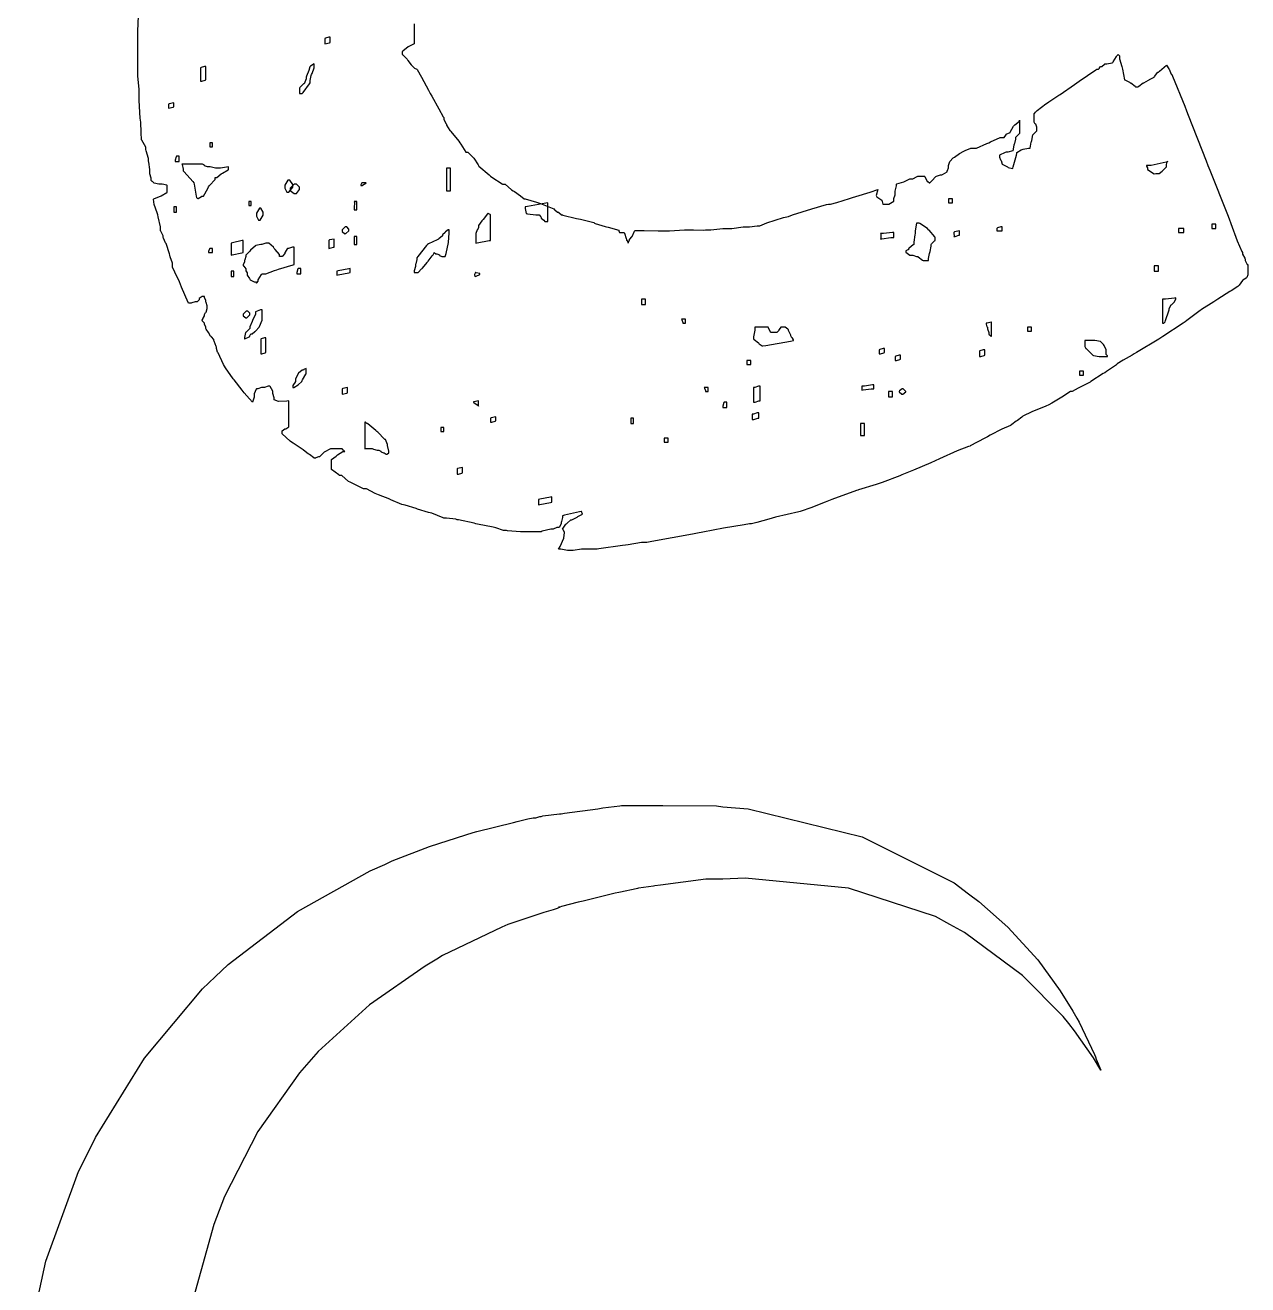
# Model space of a CAD drawing. Extents: x 58 to 299, y 50 to 312.
# Drawn here: x 106.67 to 138.96, y 140.92 to 174.17 of the extents above; entities that cross this region are included whole.
import ezdxf

# ---------------------------------------------------------------- set-up
doc = ezdxf.new("R2010")
doc.units = 0
doc.header["$MEASUREMENT"] = 0

msp = doc.modelspace()

# ---------------------------------------------------------------- linework, layer by layer
at = {"color": 40}
for points in [[(116.946, 174.202), (116.946, 173.805), (116.946, 173.673), (116.946, 173.673), (116.822, 173.612), (116.805, 173.603), (116.787, 173.594), (116.645, 173.478), (116.629, 173.46), (116.629, 173.46), (116.629, 173.426), (116.629, 173.426), (116.629, 173.426), (116.629, 173.39), (116.629, 173.39), (116.645, 173.382), (116.76, 173.268), (116.769, 173.25), (116.778, 173.232), (116.866, 173.118), (116.876, 173.108), (116.884, 173.1), (116.936, 173.047), (116.946, 173.038), (116.954, 173.029), (117.016, 173.002), (117.016, 173.002), (117.025, 172.993), (117.139, 172.791), (117.325, 172.448), (117.369, 172.368), (117.413, 172.289), (117.598, 171.957), (117.712, 171.751), (117.722, 171.733), (117.722, 171.688), (117.782, 171.574), (117.792, 171.556), (117.8, 171.53), (117.888, 171.389), (117.898, 171.38), (117.915, 171.363), (118.118, 171.105), (118.145, 171.061), (118.171, 171.027), (118.31, 170.815), (118.357, 170.815), (118.365, 170.807), (118.48, 170.692), (118.497, 170.674), (118.515, 170.658), (118.63, 170.48), (118.64, 170.462), (118.648, 170.445), (118.921, 170.215), (118.956, 170.179), (118.991, 170.153), (119.265, 169.978), (119.275, 169.969), (119.345, 169.969), (119.512, 169.82), (119.556, 169.792), (119.59, 169.776), (119.754, 169.66), (119.844, 169.58), (119.874, 169.58), (119.874, 169.58), (120.173, 169.492), (120.227, 169.474), (120.279, 169.458), (120.632, 169.315), (120.65, 169.297), (120.658, 169.289), (120.731, 169.227), (120.756, 169.227), (120.764, 169.219), (120.837, 169.157), (120.862, 169.157), (120.87, 169.149), (121.231, 169.061), (121.285, 169.051), (121.338, 169.043), (121.69, 168.954), (121.708, 168.945), (121.725, 168.936), (121.989, 168.85), (122.025, 168.84), (122.069, 168.832), (122.344, 168.759), (122.344, 168.734), (122.344, 168.734), (122.368, 168.698), (122.378, 168.698), (122.378, 168.698), (122.414, 168.698), (122.414, 168.698), (122.414, 168.698), (122.475, 168.69), (122.484, 168.698), (122.493, 168.681), (122.545, 168.54), (122.554, 168.522), (122.554, 168.495), (122.59, 168.436), (122.59, 168.415), (122.598, 168.425), (122.626, 168.498), (122.626, 168.522), (122.642, 168.522), (122.687, 168.584), (122.696, 168.592), (122.696, 168.592), (122.757, 168.726), (122.767, 168.734), (122.783, 168.743), (123.017, 168.748), (123.385, 168.734), (123.508, 168.734), (123.685, 168.734), (124.081, 168.768), (124.214, 168.768), (124.318, 168.768), (124.583, 168.76), (124.637, 168.768), (124.777, 168.768), (125.094, 168.804), (125.2, 168.804), (125.332, 168.804), (125.63, 168.84), (125.729, 168.84), (125.8, 168.84), (126.002, 168.866), (126.012, 168.874), (126.073, 168.874), (126.258, 168.946), (126.699, 169.087), (126.824, 169.121), (126.938, 169.157), (127.445, 169.321), (127.828, 169.431), (127.882, 169.44), (127.937, 169.44), (128.107, 169.489), (128.437, 169.59), (128.517, 169.616), (128.605, 169.643), (128.984, 169.762), (129.187, 169.827), (129.187, 169.827), (129.187, 169.827), (129.143, 169.668), (129.153, 169.65), (129.161, 169.634), (129.293, 169.546), (129.293, 169.546), (129.293, 169.546), (129.319, 169.44), (129.329, 169.44), (129.355, 169.44), (129.413, 169.44), (129.433, 169.44), (129.478, 169.44), (129.61, 169.519), (129.61, 169.546), (129.61, 169.59), (129.646, 169.689), (129.646, 169.722), (129.646, 169.784), (129.682, 169.923), (129.682, 169.969), (129.69, 169.978), (129.874, 170.031), (129.892, 170.039), (129.909, 170.048), (130.029, 170.109), (130.069, 170.109), (130.113, 170.109), (130.227, 170.171), (130.245, 170.179), (130.271, 170.179), (130.331, 170.179), (130.351, 170.179), (130.368, 170.179), (130.408, 170.179), (130.422, 170.179), (130.43, 170.171), (130.482, 170.057), (130.492, 170.039), (130.51, 170.039), (130.55, 170.003), (130.564, 170.003), (130.564, 170.003), (130.598, 170.039), (130.598, 170.039), (130.615, 170.057), (130.722, 170.171), (130.74, 170.179), (130.74, 170.179), (130.845, 170.215), (130.881, 170.215), (130.897, 170.225), (131.021, 170.298), (131.021, 170.321), (131.029, 170.331), (131.057, 170.404), (131.057, 170.428), (131.057, 170.463), (131.093, 170.568), (131.093, 170.568), (131.093, 170.568), (131.18, 170.666), (131.197, 170.674), (131.215, 170.684), (131.34, 170.78), (131.34, 170.78), (131.34, 170.78), (131.462, 170.842), (131.48, 170.851), (131.497, 170.86), (131.643, 170.921), (131.692, 170.921), (131.797, 170.921), (132.062, 171.045), (132.115, 171.061), (132.167, 171.089), (132.42, 171.203), (132.504, 171.203), (132.52, 171.203), (132.564, 171.265), (132.574, 171.274), (132.574, 171.292), (132.68, 171.331), (132.68, 171.344), (132.68, 171.344), (132.767, 171.504), (132.785, 171.52), (132.803, 171.538), (132.927, 171.632), (132.927, 171.662), (132.927, 171.618), (132.927, 171.519), (132.927, 171.486), (132.927, 171.442), (132.927, 171.342), (132.927, 171.31), (132.917, 171.301), (132.829, 171.213), (132.821, 171.203), (132.821, 171.159), (132.793, 171.045), (132.785, 171.027), (132.775, 171.001), (132.751, 170.851), (132.751, 170.851), (132.751, 170.851), (132.618, 170.815), (132.574, 170.815), (132.547, 170.807), (132.398, 170.734), (132.398, 170.708), (132.398, 170.682), (132.423, 170.614), (132.432, 170.604), (132.441, 170.596), (132.468, 170.498), (132.468, 170.498), (132.468, 170.498), (132.591, 170.437), (132.608, 170.428), (132.626, 170.41), (132.741, 170.384), (132.751, 170.392), (132.759, 170.428), (132.847, 170.736), (132.857, 170.78), (132.857, 170.807), (132.97, 170.877), (132.997, 170.885), (133.023, 170.895), (133.163, 170.921), (133.21, 170.921), (133.21, 170.921), (133.234, 171.081), (133.244, 171.097), (133.252, 171.125), (133.28, 171.274), (133.28, 171.274), (133.288, 171.283), (133.376, 171.371), (133.386, 171.38), (133.386, 171.38), (133.386, 171.414), (133.386, 171.414), (133.386, 171.414), (133.386, 171.45), (133.386, 171.45), (133.386, 171.478), (133.358, 171.556), (133.35, 171.556), (133.34, 171.556), (133.314, 171.61), (133.314, 171.626), (133.314, 171.654), (133.314, 171.713), (133.314, 171.733), (133.314, 171.76), (133.314, 171.819), (133.314, 171.839), (133.322, 171.839), (133.35, 171.873), (133.35, 171.873), (133.35, 171.873), (133.386, 171.909), (133.386, 171.909), (133.394, 171.918), (133.623, 172.093), (133.667, 172.12), (133.701, 172.147), (133.967, 172.324), (133.985, 172.332), (134.002, 172.341), (134.382, 172.605), (134.444, 172.649), (134.505, 172.693), (134.946, 172.985), (134.973, 173.002), (134.973, 173.002), (135.008, 173.002), (135.008, 173.002), (135.016, 173.002), (135.044, 173.029), (135.044, 173.038), (135.044, 173.038), (135.068, 173.073), (135.078, 173.073), (135.104, 173.073), (135.175, 173.135), (135.184, 173.144), (135.237, 173.144), (135.378, 173.17), (135.396, 173.178), (135.405, 173.196), (135.493, 173.338), (135.503, 173.354), (135.503, 173.354), (135.537, 173.39), (135.537, 173.39), (135.573, 173.354), (135.573, 173.276), (135.634, 173.073), (135.643, 173.038), (135.651, 173.003), (135.697, 172.721), (135.713, 172.721), (135.713, 172.721), (135.837, 172.667), (135.855, 172.649), (135.872, 172.641), (135.986, 172.554), (135.996, 172.544), (136.032, 172.544), (136.066, 172.544), (136.083, 172.554), (136.19, 172.641), (136.208, 172.649), (136.208, 172.649), (136.331, 172.712), (136.349, 172.721), (136.365, 172.73), (136.489, 172.791), (136.489, 172.791), (136.497, 172.809), (136.586, 172.923), (136.595, 172.931), (136.63, 172.949), (136.808, 173.108), (136.808, 173.108), (136.808, 173.108), (136.868, 173.011), (136.878, 173.002), (136.878, 173.002), (136.938, 172.871), (136.948, 172.861), (136.965, 172.817), (137.293, 172.025), (137.337, 171.909), (137.381, 171.795), (137.856, 170.586), (137.9, 170.462), (137.953, 170.339), (138.421, 169.166), (138.465, 169.051), (138.509, 168.936), (138.68, 168.477), (138.8, 168.196), (138.818, 168.169), (138.818, 168.125), (138.879, 168.02), (138.888, 167.992), (138.888, 167.958), (138.941, 167.852), (138.958, 167.852), (138.958, 167.817), (138.958, 167.738), (138.958, 167.71), (138.958, 167.684), (138.958, 167.626), (138.958, 167.605), (138.958, 167.579), (138.932, 167.509), (138.924, 167.499), (138.914, 167.491), (138.826, 167.439), (138.818, 167.429), (138.818, 167.429), (138.728, 167.305), (138.712, 167.287), (138.694, 167.27), (138.517, 167.156), (138.501, 167.146), (138.483, 167.138), (138.165, 166.936), (138.113, 166.9), (138.059, 166.865), (137.732, 166.661), (137.724, 166.652), (137.698, 166.635), (137.345, 166.371), (137.301, 166.335), (137.247, 166.3), (136.718, 165.947), (136.665, 165.912), (136.604, 165.877), (136.022, 165.524), (135.96, 165.489), (135.906, 165.454), (135.665, 165.32), (135.511, 165.224), (135.503, 165.206), (135.493, 165.198), (135.228, 165.021), (135.184, 164.994), (135.14, 164.968), (134.813, 164.757), (134.797, 164.747), (134.779, 164.739), (134.549, 164.616), (134.515, 164.607), (134.479, 164.589), (134.32, 164.501), (134.268, 164.501), (134.258, 164.492), (134.09, 164.378), (133.781, 164.192), (133.703, 164.148), (133.623, 164.113), (133.256, 163.963), (133.014, 163.847), (132.997, 163.829), (132.988, 163.821), (132.873, 163.734), (132.857, 163.725), (132.839, 163.716), (132.723, 163.628), (132.715, 163.619), (132.687, 163.602), (132.462, 163.5), (132.15, 163.344), (132.079, 163.3), (132.009, 163.266), (131.63, 163.063), (131.622, 163.054), (131.586, 163.045), (131.282, 162.927), (130.818, 162.72), (130.704, 162.667), (130.588, 162.614), (130.125, 162.42), (129.821, 162.296), (129.786, 162.278), (129.769, 162.27), (129.301, 162.093), (129.223, 162.065), (129.143, 162.039), (128.674, 161.899), (128.658, 161.889), (128.622, 161.881), (127.97, 161.644), (127.882, 161.608), (127.794, 161.574), (127.418, 161.428), (127.167, 161.335), (127.14, 161.326), (127.105, 161.317), (126.489, 161.177), (126.401, 161.149), (126.312, 161.123), (125.994, 161.039), (125.849, 161.007), (125.801, 161.007), (125.659, 160.981), (125.112, 160.885), (124.565, 160.788), (124.424, 160.76), (124.292, 160.734), (123.753, 160.638), (123.216, 160.541), (123.083, 160.514), (122.942, 160.514), (122.598, 160.453), (122.52, 160.444), (122.44, 160.435), (121.823, 160.347), (121.779, 160.338), (121.699, 160.338), (121.521, 160.338), (121.462, 160.338), (121.364, 160.338), (121.145, 160.302), (121.073, 160.302), (120.993, 160.302), (120.815, 160.338), (120.756, 160.338), (120.795, 160.406), (120.891, 160.624), (120.915, 160.774), (120.884, 160.839), (120.862, 160.86), (120.862, 160.867), (120.862, 160.867), (120.862, 160.867), (120.949, 160.991), (120.967, 161.007), (120.985, 161.025), (121.077, 161.113), (121.109, 161.113), (121.109, 161.113), (121.231, 161.175), (121.249, 161.183), (121.266, 161.193), (121.392, 161.255), (121.392, 161.255), (121.392, 161.255), (121.364, 161.326), (121.356, 161.326), (121.311, 161.317), (120.915, 161.229), (120.862, 161.219), (120.862, 161.175), (120.835, 161.061), (120.826, 161.043), (120.826, 161.008), (120.773, 160.903), (120.756, 160.903), (120.712, 160.903), (120.613, 160.867), (120.58, 160.867), (120.552, 160.859), (120.323, 160.806), (120.297, 160.796), (120.191, 160.796), (119.953, 160.796), (119.874, 160.796), (119.75, 160.796), (119.406, 160.823), (119.379, 160.831), (119.3, 160.831), (119.097, 160.894), (119.063, 160.903), (119.027, 160.912), (118.613, 160.991), (118.569, 161.007), (118.525, 161.017), (118.109, 161.105), (118.074, 161.113), (118.039, 161.123), (117.8, 161.149), (117.722, 161.149), (117.712, 161.159), (117.413, 161.282), (117.369, 161.29), (117.325, 161.3), (117.033, 161.388), (117.016, 161.396), (116.998, 161.405), (116.707, 161.494), (116.663, 161.502), (116.619, 161.512), (116.327, 161.634), (116.31, 161.642), (116.301, 161.652), (116.002, 161.767), (115.958, 161.785), (115.914, 161.802), (115.682, 161.925), (115.605, 161.925), (115.587, 161.935), (115.287, 162.085), (115.252, 162.101), (115.208, 162.119), (115.029, 162.278), (114.97, 162.278), (114.952, 162.296), (114.759, 162.442), (114.759, 162.49), (114.759, 162.516), (114.759, 162.576), (114.759, 162.595), (114.759, 162.622), (114.759, 162.682), (114.759, 162.701), (114.759, 162.701), (114.881, 162.79), (114.899, 162.807), (114.916, 162.825), (115.062, 162.913), (115.112, 162.913), (115.076, 162.947), (115.066, 162.947), (115.042, 162.983), (115.042, 162.983), (115.042, 162.983), (114.855, 162.983), (114.793, 162.983), (114.731, 162.983), (114.563, 162.895), (114.547, 162.877), (114.537, 162.869), (114.449, 162.781), (114.44, 162.771), (114.414, 162.771), (114.344, 162.746), (114.336, 162.737), (114.3, 162.737), (114.29, 162.746), (114.176, 162.834), (114.16, 162.843), (114.142, 162.852), (114.017, 162.947), (114.017, 162.947), (114.008, 162.957), (113.745, 163.134), (113.701, 163.16), (113.665, 163.187), (113.454, 163.379), (113.454, 163.442), (113.454, 163.46), (113.524, 163.513), (113.524, 163.513), (113.55, 163.513), (113.63, 163.566), (113.63, 163.583), (113.63, 163.663), (113.63, 163.842), (113.63, 163.901), (113.63, 163.989), (113.63, 164.188), (113.63, 164.254), (113.576, 164.246), (113.356, 164.232), (113.242, 164.275), (113.242, 164.288), (113.242, 164.332), (113.214, 164.448), (113.206, 164.465), (113.206, 164.509), (113.144, 164.633), (113.135, 164.641), (113.091, 164.641), (112.992, 164.607), (112.959, 164.607), (112.915, 164.607), (112.816, 164.571), (112.783, 164.571), (112.773, 164.563), (112.713, 164.437), (112.713, 164.394), (112.713, 164.35), (112.677, 164.218), (112.677, 164.218), (112.677, 164.218), (112.593, 164.306), (112.456, 164.466), (112.43, 164.501), (112.402, 164.536), (112.191, 164.801), (112.183, 164.817), (112.165, 164.835), (111.963, 165.126), (111.937, 165.17), (111.909, 165.214), (111.768, 165.515), (111.76, 165.523), (111.75, 165.533), (111.724, 165.632), (111.724, 165.665), (111.715, 165.683), (111.662, 165.824), (111.654, 165.842), (111.654, 165.868), (111.592, 165.938), (111.584, 165.946), (111.566, 165.956), (111.514, 166.052), (111.514, 166.052), (111.514, 166.052), (111.45, 166.142), (111.442, 166.158), (111.442, 166.194), (111.408, 166.273), (111.408, 166.299), (111.398, 166.309), (111.345, 166.362), (111.337, 166.371), (111.345, 166.38), (111.372, 166.426), (111.372, 166.441), (111.38, 166.45), (111.408, 166.496), (111.408, 166.511), (111.408, 166.529), (111.432, 166.581), (111.442, 166.581), (111.45, 166.591), (111.478, 166.69), (111.478, 166.723), (111.478, 166.759), (111.45, 166.847), (111.442, 166.864), (111.442, 166.9), (111.408, 166.978), (111.408, 167.004), (111.372, 167.004), (111.344, 167.004), (111.265, 166.952), (111.265, 166.934), (111.265, 166.918), (111.212, 166.864), (111.195, 166.864), (111.16, 166.864), (111.071, 166.838), (111.055, 166.828), (111.037, 166.828), (110.997, 166.828), (110.985, 166.828), (110.975, 166.846), (110.798, 167.253), (110.772, 167.323), (110.745, 167.394), (110.626, 167.65), (110.56, 167.775), (110.56, 167.816), (110.56, 167.888), (110.498, 168.055), (110.49, 168.099), (110.48, 168.135), (110.392, 168.407), (110.383, 168.415), (110.374, 168.425), (110.322, 168.541), (110.313, 168.558), (110.313, 168.602), (110.251, 168.726), (110.243, 168.734), (110.243, 168.84), (110.181, 169.105), (110.173, 169.157), (110.155, 169.211), (110.079, 169.435), (110.057, 169.572), (110.067, 169.58), (110.067, 169.58), (110.216, 169.642), (110.243, 169.65), (110.26, 169.66), (110.41, 169.748), (110.419, 169.756), (110.419, 169.756), (110.419, 169.792), (110.419, 169.792), (110.419, 169.828), (110.419, 169.907), (110.419, 169.933), (110.41, 169.943), (110.284, 169.969), (110.243, 169.969), (110.199, 169.969), (110.075, 169.995), (110.067, 170.003), (110.031, 170.039), (110.021, 170.039), (109.996, 170.066), (109.996, 170.075), (109.996, 170.128), (109.96, 170.247), (109.96, 170.285), (109.96, 170.357), (109.934, 170.551), (109.926, 170.568), (109.926, 170.648), (109.863, 170.851), (109.854, 170.885), (109.854, 170.947), (109.75, 171.133), (109.75, 171.133), (109.74, 171.143), (109.732, 171.331), (109.722, 171.61), (109.714, 171.662), (109.704, 171.716), (109.678, 172.179), (109.678, 172.332), (109.678, 172.482), (109.644, 172.82), (109.644, 172.931), (109.644, 173.011), (109.644, 173.191), (109.644, 173.25), (109.644, 173.44), (109.648, 174.008), (109.668, 174.617)], [(106.67, 139.022), (107.217, 141.536), (108.082, 143.907), (108.303, 144.356), (108.523, 144.807), (109.824, 146.902), (111.354, 148.732), (111.69, 149.049), (112.033, 149.375), (113.863, 150.768), (115.781, 151.845), (116.17, 152.011), (116.363, 152.109), (117.347, 152.49), (118.311, 152.798), (118.497, 152.859), (118.594, 152.886), (119.564, 153.115), (119.662, 153.142), (119.944, 153.212), (120.085, 153.246), (120.157, 153.246), (120.157, 153.246), (120.261, 153.282), (120.261, 153.282), (120.297, 153.282), (120.341, 153.291), (120.782, 153.344), (120.826, 153.352), (120.915, 153.362), (121.797, 153.476), (121.885, 153.494), (121.929, 153.504), (122.37, 153.556), (122.414, 153.565), (122.554, 153.565), (122.873, 153.565), (122.979, 153.565), (123.508, 153.565), (124.927, 153.556), (125.096, 153.529), (125.765, 153.476), (128.776, 152.74), (131.206, 151.528), (131.586, 151.235), (131.856, 151.033), (132.617, 150.356), (133.411, 149.49), (134.006, 148.676), (134.341, 148.139), (134.444, 147.954), (134.505, 147.85), (134.91, 146.994), (134.938, 146.932), (134.954, 146.871), (135.078, 146.579), (135.078, 146.579), (135.078, 146.579), (134.88, 146.906), (134.381, 147.621), (134.232, 147.814), (134.082, 148), (133.005, 149.08), (131.472, 150.213), (131.093, 150.424), (130.712, 150.636), (128.411, 151.382), (125.685, 151.652), (125.096, 151.624), (124.645, 151.624), (123.445, 151.466), (123.296, 151.448), (123.26, 151.439), (122.871, 151.387), (122.837, 151.378), (122.801, 151.369), (122.388, 151.281), (122.344, 151.271), (122.255, 151.255), (121.408, 151.043), (121.32, 151.025), (121.275, 151.016), (120.835, 150.901), (120.79, 150.883), (120.756, 150.883), (120.756, 150.883), (120.79, 150.883), (120.79, 150.883), (120.72, 150.848), (120.614, 150.813), (120.367, 150.742), (120.288, 150.716), (119.494, 150.452), (119.415, 150.424), (119.255, 150.354), (117.694, 149.605), (117.545, 149.508), (117.237, 149.331), (115.759, 148.308), (114.406, 147.074), (114.16, 146.792), (113.911, 146.509), (112.817, 144.966), (111.935, 143.246), (111.795, 142.875), (111.653, 142.506), (111.111, 140.578)]]:
    msp.add_lwpolyline(points, dxfattribs=at)
for points in [[(114.583, 173.673), (114.583, 173.673), (114.705, 173.699), (114.723, 173.707), (114.723, 173.743), (114.723, 173.823), (114.723, 173.849), (114.687, 173.849), (114.599, 173.823), (114.583, 173.813), (114.583, 173.813), (114.583, 173.708), (114.583, 173.673)], [(111.301, 172.685), (111.336, 172.685), (111.424, 172.712), (111.442, 172.721), (111.442, 172.809), (111.442, 173.007), (111.442, 173.073), (111.406, 173.073), (111.318, 173.047), (111.301, 173.038), (111.301, 172.949), (111.301, 172.751), (111.301, 172.685)], [(114.3, 173.144), (114.3, 173.144), (114.202, 173.083), (114.194, 173.073), (114.184, 173.065), (114.16, 172.967), (114.16, 172.967), (114.16, 172.967), (114.096, 172.818), (114.088, 172.791), (114.088, 172.747), (114.034, 172.615), (114.017, 172.615), (114.008, 172.606), (113.92, 172.518), (113.911, 172.508), (113.911, 172.474), (113.911, 172.395), (113.911, 172.368), (113.929, 172.368), (113.969, 172.368), (113.983, 172.368), (114.009, 172.394), (114.176, 172.623), (114.194, 172.649), (114.194, 172.703), (114.22, 172.835), (114.23, 172.861), (114.246, 172.889), (114.304, 173.043), (114.3, 173.144), (114.3, 173.144)], [(110.455, 171.979), (110.455, 171.979), (110.578, 172.007), (110.596, 172.015), (110.596, 172.041), (110.596, 172.101), (110.596, 172.12), (110.596, 172.12), (110.472, 172.095), (110.455, 172.085), (110.455, 172.059), (110.455, 172), (110.455, 171.979)], [(111.548, 170.957), (111.565, 170.957), (111.604, 170.957), (111.618, 170.957), (111.618, 170.983), (111.618, 171.042), (111.618, 171.061), (111.601, 171.061), (111.56, 171.061), (111.548, 171.061), (111.548, 171.035), (111.548, 170.977), (111.548, 170.957)], [(110.632, 170.568), (110.658, 170.568), (110.716, 170.568), (110.736, 170.568), (110.736, 170.604), (110.736, 170.682), (110.736, 170.708), (110.719, 170.708), (110.678, 170.708), (110.666, 170.708), (110.657, 170.692), (110.632, 170.6), (110.632, 170.568)], [(110.842, 170.321), (110.869, 170.295), (111.097, 170.039), (111.125, 170.003), (111.133, 169.969), (111.186, 169.652), (111.195, 169.616), (111.231, 169.58), (111.239, 169.59), (111.327, 169.642), (111.337, 169.65), (111.381, 169.65), (111.496, 169.854), (111.514, 169.898), (111.54, 169.934), (111.69, 170.093), (111.69, 170.145), (111.734, 170.145), (111.849, 170.243), (111.867, 170.251), (111.883, 170.261), (112.033, 170.348), (112.043, 170.356), (112.043, 170.356), (112.043, 170.392), (112.043, 170.392), (112.043, 170.392), (112.043, 170.428), (112.043, 170.428), (112.043, 170.428), (111.831, 170.392), (111.76, 170.392), (111.698, 170.392), (111.559, 170.428), (111.514, 170.428), (111.486, 170.428), (111.408, 170.454), (111.408, 170.462), (111.408, 170.472), (111.354, 170.498), (111.337, 170.498), (111.337, 170.498), (111.125, 170.498), (111.055, 170.498), (110.993, 170.498), (110.853, 170.498), (110.808, 170.498), (110.816, 170.489), (110.842, 170.364), (110.842, 170.321)], [(117.792, 169.792), (117.818, 169.792), (117.878, 169.792), (117.898, 169.792), (117.898, 169.943), (117.898, 170.28), (117.898, 170.392), (117.87, 170.392), (117.811, 170.392), (117.792, 170.392), (117.792, 170.243), (117.792, 169.905), (117.792, 169.792)], [(136.278, 170.462), (136.278, 170.445), (136.313, 170.405), (136.313, 170.392), (136.313, 170.357), (136.489, 170.243), (136.525, 170.251), (136.561, 170.251), (136.561, 170.251), (136.595, 170.251), (136.595, 170.251), (136.621, 170.251), (136.692, 170.313), (136.701, 170.321), (136.71, 170.331), (136.808, 170.43), (136.808, 170.462), (136.808, 170.489), (136.832, 170.56), (136.842, 170.568), (136.798, 170.551), (136.408, 170.462), (136.278, 170.462)], [(113.63, 170.075), (113.603, 170.075), (113.524, 169.943), (113.524, 169.898), (113.524, 169.864), (113.576, 169.756), (113.594, 169.756), (113.629, 169.756), (113.735, 169.889), (113.735, 169.933), (113.742, 169.958), (113.658, 170.075), (113.63, 170.075)], [(113.807, 169.969), (113.771, 169.969), (113.665, 169.863), (113.665, 169.827), (113.665, 169.8), (113.771, 169.722), (113.807, 169.722), (113.833, 169.722), (113.911, 169.828), (113.911, 169.863), (113.911, 169.89), (113.833, 169.969), (113.807, 169.969)], [(115.571, 170.003), (115.561, 170.003), (115.535, 169.951), (115.535, 169.933), (115.535, 169.933), (115.565, 169.929), (115.571, 169.933), (115.579, 169.943), (115.666, 169.995), (115.675, 170.003), (115.649, 170.003), (115.59, 170.003), (115.571, 170.003)], [(110.596, 169.227), (110.612, 169.227), (110.652, 169.227), (110.666, 169.227), (110.666, 169.263), (110.666, 169.343), (110.666, 169.369), (110.648, 169.369), (110.608, 169.369), (110.596, 169.369), (110.596, 169.335), (110.596, 169.255), (110.596, 169.227)], [(112.572, 169.404), (112.588, 169.404), (112.629, 169.404), (112.642, 169.404), (112.642, 169.431), (112.642, 169.49), (112.642, 169.51), (112.624, 169.51), (112.584, 169.51), (112.572, 169.51), (112.572, 169.484), (112.572, 169.424), (112.572, 169.404)], [(112.889, 169.333), (112.861, 169.333), (112.783, 169.201), (112.783, 169.157), (112.783, 169.122), (112.835, 169.017), (112.853, 169.017), (112.879, 169.017), (112.959, 169.149), (112.959, 169.193), (112.959, 169.229), (112.889, 169.333), (112.889, 169.333)], [(115.358, 169.297), (115.375, 169.297), (115.415, 169.297), (115.429, 169.297), (115.429, 169.351), (115.429, 169.471), (115.429, 169.51), (115.411, 169.51), (115.371, 169.51), (115.358, 169.51), (115.366, 169.484), (115.358, 169.344), (115.358, 169.297)], [(119.874, 169.369), (119.874, 169.325), (119.899, 169.193), (119.908, 169.193), (119.935, 169.184), (120.154, 169.157), (120.227, 169.157), (120.244, 169.157), (120.288, 169.105), (120.297, 169.087), (120.297, 169.07), (120.367, 169.017), (120.367, 169.017), (120.367, 169.017), (120.394, 168.981), (120.403, 168.981), (120.42, 168.981), (120.46, 168.981), (120.474, 168.981), (120.474, 169.105), (120.474, 169.382), (120.474, 169.474), (120.42, 169.466), (119.935, 169.379), (119.874, 169.369)], [(131.057, 169.474), (131.083, 169.474), (131.142, 169.474), (131.163, 169.474), (131.163, 169.502), (131.163, 169.561), (131.163, 169.58), (131.136, 169.58), (131.076, 169.58), (131.057, 169.58), (131.057, 169.554), (131.057, 169.495), (131.057, 169.474)], [(118.886, 169.193), (118.877, 169.184), (118.762, 169.034), (118.746, 169.017), (118.728, 168.999), (118.64, 168.88), (118.64, 168.84), (118.64, 168.822), (118.612, 168.768), (118.604, 168.768), (118.604, 168.768), (118.569, 168.664), (118.569, 168.628), (118.569, 168.576), (118.569, 168.456), (118.569, 168.415), (118.604, 168.425), (118.921, 168.479), (118.956, 168.487), (118.956, 168.655), (118.956, 169.032), (118.956, 169.157), (118.947, 169.166), (118.901, 169.193), (118.886, 169.193)], [(129.928, 168.205), (129.928, 168.179), (130.033, 168.099), (130.069, 168.099), (130.113, 168.099), (130.212, 168.063), (130.245, 168.063), (130.254, 168.055), (130.369, 167.968), (130.387, 167.958), (130.422, 167.958), (130.448, 167.958), (130.507, 167.958), (130.528, 167.958), (130.528, 168.012), (130.554, 168.143), (130.564, 168.169), (130.572, 168.196), (130.598, 168.336), (130.598, 168.381), (130.606, 168.391), (130.695, 168.479), (130.704, 168.487), (130.704, 168.487), (130.704, 168.522), (130.704, 168.522), (130.704, 168.522), (130.704, 168.558), (130.704, 168.558), (130.695, 168.576), (130.544, 168.752), (130.528, 168.768), (130.5, 168.796), (130.298, 168.936), (130.281, 168.945), (130.281, 168.945), (130.245, 168.945), (130.245, 168.945), (130.245, 168.945), (130.211, 168.945), (130.211, 168.945), (130.211, 168.945), (130.175, 168.734), (130.175, 168.664), (130.165, 168.629), (130.139, 168.443), (130.139, 168.381), (130.121, 168.373), (130.015, 168.285), (129.999, 168.275), (129.999, 168.275), (129.999, 168.239), (129.999, 168.239), (129.981, 168.239), (129.928, 168.214), (129.928, 168.205)], [(115.146, 168.84), (115.12, 168.84), (115.042, 168.761), (115.042, 168.734), (115.042, 168.717), (115.109, 168.662), (115.112, 168.664), (115.138, 168.664), (115.218, 168.742), (115.218, 168.768), (115.218, 168.786), (115.164, 168.84), (115.146, 168.84)], [(115.358, 168.381), (115.375, 168.381), (115.429, 168.381), (115.429, 168.381), (115.429, 168.435), (115.429, 168.553), (115.429, 168.592), (115.411, 168.592), (115.371, 168.592), (115.358, 168.592), (115.358, 168.54), (115.358, 168.421), (115.358, 168.381)], [(117.864, 168.768), (117.836, 168.768), (117.766, 168.708), (117.758, 168.698), (117.758, 168.698), (117.695, 168.637), (117.687, 168.628), (117.687, 168.602), (117.598, 168.531), (117.581, 168.522), (117.554, 168.505), (117.325, 168.399), (117.299, 168.381), (117.271, 168.347), (117.042, 168.064), (117.016, 168.028), (117.016, 167.984), (116.99, 167.87), (116.982, 167.852), (116.982, 167.799), (116.946, 167.68), (116.946, 167.64), (116.962, 167.64), (117.016, 167.64), (117.016, 167.64), (117.051, 167.64), (117.14, 167.738), (117.158, 167.746), (117.166, 167.755), (117.289, 167.906), (117.299, 167.922), (117.315, 167.94), (117.421, 168.082), (117.439, 168.099), (117.447, 168.108), (117.475, 168.154), (117.475, 168.169), (117.511, 168.135), (117.537, 168.135), (117.615, 168.108), (117.615, 168.099), (117.615, 168.09), (117.669, 168.063), (117.687, 168.063), (117.704, 168.063), (117.758, 168.063), (117.758, 168.063), (117.784, 168.143), (117.85, 168.431), (117.864, 168.684), (117.864, 168.768)], [(129.257, 168.522), (129.292, 168.531), (129.53, 168.558), (129.61, 168.558), (129.61, 168.593), (129.61, 168.672), (129.61, 168.698), (129.574, 168.69), (129.336, 168.664), (129.257, 168.664), (129.266, 168.655), (129.266, 168.54), (129.257, 168.522)], [(131.197, 168.592), (131.232, 168.592), (131.322, 168.62), (131.34, 168.628), (131.34, 168.655), (131.34, 168.715), (131.34, 168.734), (131.34, 168.734), (131.215, 168.708), (131.197, 168.698), (131.197, 168.672), (131.206, 168.602), (131.197, 168.592)], [(132.328, 168.734), (132.328, 168.734), (132.432, 168.734), (132.468, 168.734), (132.468, 168.761), (132.468, 168.821), (132.468, 168.84), (132.432, 168.84), (132.344, 168.814), (132.328, 168.804), (132.328, 168.804), (132.328, 168.752), (132.328, 168.734)], [(137.124, 168.698), (137.159, 168.698), (137.239, 168.698), (137.267, 168.698), (137.267, 168.726), (137.267, 168.785), (137.267, 168.804), (137.231, 168.804), (137.15, 168.804), (137.124, 168.804), (137.124, 168.778), (137.124, 168.719), (137.124, 168.698)], [(138.006, 168.804), (138.032, 168.804), (138.092, 168.804), (138.113, 168.804), (138.113, 168.832), (138.113, 168.891), (138.113, 168.91), (138.085, 168.91), (138.026, 168.91), (138.006, 168.91), (138.006, 168.884), (138.006, 168.825), (138.006, 168.804)], [(111.514, 168.169), (111.54, 168.169), (111.598, 168.169), (111.618, 168.169), (111.618, 168.196), (111.618, 168.256), (111.618, 168.275), (111.601, 168.275), (111.56, 168.275), (111.548, 168.275), (111.538, 168.267), (111.514, 168.194), (111.514, 168.169)], [(112.113, 168.099), (112.139, 168.108), (112.394, 168.161), (112.43, 168.169), (112.43, 168.249), (112.43, 168.428), (112.43, 168.487), (112.402, 168.479), (112.147, 168.425), (112.113, 168.415), (112.113, 168.337), (112.113, 168.159), (112.113, 168.099)], [(112.5, 167.71), (112.5, 167.684), (112.536, 167.626), (112.536, 167.605), (112.536, 167.571), (112.597, 167.481), (112.606, 167.463), (112.615, 167.447), (112.714, 167.393), (112.748, 167.393), (112.783, 167.357), (112.791, 167.367), (112.819, 167.414), (112.819, 167.429), (112.827, 167.447), (112.915, 167.587), (112.925, 167.605), (113.021, 167.605), (113.258, 167.694), (113.312, 167.71), (113.356, 167.728), (113.743, 167.844), (113.771, 167.852), (113.771, 167.968), (113.771, 168.225), (113.771, 168.311), (113.727, 168.311), (113.628, 168.275), (113.594, 168.275), (113.585, 168.267), (113.532, 168.179), (113.524, 168.169), (113.524, 168.143), (113.462, 168.073), (113.454, 168.063), (113.418, 168.063), (113.382, 168.063), (113.382, 168.117), (113.268, 168.249), (113.242, 168.275), (113.224, 168.303), (113.104, 168.415), (113.065, 168.415), (113.021, 168.415), (112.922, 168.381), (112.889, 168.381), (112.889, 168.381), (112.765, 168.355), (112.748, 168.345), (112.748, 168.345), (112.623, 168.232), (112.606, 168.205), (112.597, 168.196), (112.509, 168.108), (112.5, 168.099), (112.5, 168.064), (112.474, 167.976), (112.466, 167.958), (112.466, 167.924), (112.43, 167.844), (112.43, 167.816), (112.447, 167.808), (112.5, 167.735), (112.5, 167.71)], [(114.689, 168.275), (114.689, 168.275), (114.811, 168.303), (114.829, 168.311), (114.829, 168.365), (114.829, 168.483), (114.829, 168.522), (114.829, 168.522), (114.705, 168.497), (114.689, 168.487), (114.689, 168.435), (114.689, 168.315), (114.689, 168.275)], [(112.113, 167.533), (112.13, 167.533), (112.17, 167.533), (112.183, 167.533), (112.183, 167.569), (112.183, 167.65), (112.183, 167.676), (112.165, 167.676), (112.125, 167.676), (112.113, 167.676), (112.113, 167.641), (112.113, 167.561), (112.113, 167.533)], [(113.841, 167.605), (113.867, 167.605), (113.926, 167.605), (113.947, 167.605), (113.947, 167.641), (113.947, 167.72), (113.947, 167.746), (113.929, 167.746), (113.889, 167.746), (113.877, 167.746), (113.867, 167.738), (113.841, 167.638), (113.841, 167.605)], [(114.899, 167.569), (114.934, 167.579), (115.217, 167.632), (115.252, 167.64), (115.252, 167.667), (115.252, 167.726), (115.252, 167.746), (115.217, 167.738), (114.934, 167.685), (114.899, 167.676), (114.899, 167.65), (114.899, 167.59), (114.899, 167.569)], [(118.569, 167.64), (118.559, 167.64), (118.533, 167.587), (118.533, 167.569), (118.533, 167.561), (118.568, 167.533), (118.569, 167.533), (118.577, 167.543), (118.674, 167.59), (118.674, 167.605), (118.674, 167.615), (118.577, 167.632), (118.569, 167.64)], [(136.489, 167.676), (136.515, 167.676), (136.575, 167.676), (136.595, 167.676), (136.595, 167.711), (136.595, 167.79), (136.595, 167.816), (136.568, 167.816), (136.508, 167.816), (136.489, 167.816), (136.489, 167.816), (136.489, 167.711), (136.489, 167.676)], [(122.943, 166.794), (122.969, 166.794), (123.028, 166.794), (123.049, 166.794), (123.049, 166.829), (123.049, 166.908), (123.049, 166.934), (123.022, 166.934), (122.962, 166.934), (122.943, 166.934), (122.943, 166.9), (122.943, 166.821), (122.943, 166.794)], [(136.701, 166.299), (136.701, 166.299), (136.737, 166.299), (136.737, 166.299), (136.737, 166.299), (136.772, 166.335), (136.772, 166.335), (136.78, 166.371), (136.868, 166.625), (136.878, 166.652), (136.878, 166.688), (136.938, 166.785), (136.948, 166.794), (136.956, 166.803), (137.018, 166.864), (137.018, 166.864), (137.018, 166.864), (137.054, 166.944), (137.054, 166.97), (137.018, 166.962), (136.78, 166.934), (136.701, 166.934), (136.701, 166.776), (136.701, 166.419), (136.701, 166.299)], [(112.536, 166.617), (112.509, 166.617), (112.43, 166.539), (112.43, 166.511), (112.43, 166.495), (112.498, 166.439), (112.5, 166.441), (112.527, 166.441), (112.606, 166.521), (112.606, 166.547), (112.606, 166.565), (112.553, 166.617), (112.536, 166.617)], [(112.925, 166.652), (112.881, 166.652), (112.748, 166.599), (112.748, 166.581), (112.748, 166.529), (112.685, 166.397), (112.677, 166.371), (112.667, 166.344), (112.606, 166.205), (112.606, 166.158), (112.597, 166.15), (112.509, 166.062), (112.5, 166.052), (112.491, 166.052), (112.466, 165.92), (112.466, 165.876), (112.474, 165.886), (112.588, 165.938), (112.606, 165.946), (112.606, 165.964), (112.632, 166.018), (112.642, 166.018), (112.668, 166.018), (112.739, 166.08), (112.748, 166.088), (112.757, 166.098), (112.843, 166.186), (112.853, 166.194), (112.861, 166.212), (112.925, 166.384), (112.925, 166.441), (112.925, 166.495), (112.925, 166.652), (112.925, 166.652)], [(124.037, 166.299), (124.054, 166.299), (124.094, 166.299), (124.108, 166.299), (124.108, 166.327), (124.108, 166.386), (124.108, 166.405), (124.08, 166.405), (124.021, 166.405), (124.001, 166.405), (124.01, 166.388), (124.037, 166.322), (124.037, 166.299)], [(132.045, 166.299), (132.045, 166.273), (132.07, 166.204), (132.079, 166.194), (132.079, 166.15), (132.115, 166.051), (132.115, 166.018), (132.123, 166.009), (132.176, 165.956), (132.185, 165.946), (132.185, 166.044), (132.185, 166.263), (132.185, 166.335), (132.176, 166.327), (132.077, 166.299), (132.045, 166.299)], [(125.906, 165.876), (125.924, 165.868), (126.038, 165.779), (126.048, 165.77), (126.056, 165.753), (126.129, 165.699), (126.154, 165.699), (126.232, 165.709), (126.884, 165.824), (126.964, 165.842), (126.964, 165.859), (126.938, 165.903), (126.93, 165.912), (126.92, 165.912), (126.894, 165.965), (126.894, 165.982), (126.894, 165.982), (126.832, 166.106), (126.824, 166.122), (126.814, 166.14), (126.741, 166.194), (126.717, 166.194), (126.717, 166.194), (126.683, 166.194), (126.683, 166.194), (126.683, 166.194), (126.647, 166.194), (126.647, 166.194), (126.629, 166.194), (126.585, 166.132), (126.577, 166.122), (126.577, 166.106), (126.523, 166.052), (126.507, 166.052), (126.479, 166.052), (126.42, 166.052), (126.401, 166.052), (126.401, 166.052), (126.365, 166.052), (126.365, 166.052), (126.355, 166.062), (126.303, 166.176), (126.294, 166.194), (126.294, 166.194), (126.188, 166.194), (126.154, 166.194), (126.1, 166.194), (125.98, 166.194), (125.942, 166.194), (125.942, 166.116), (125.906, 165.936), (125.906, 165.876)], [(133.138, 166.088), (133.164, 166.088), (133.223, 166.088), (133.244, 166.088), (133.244, 166.116), (133.244, 166.175), (133.244, 166.194), (133.216, 166.194), (133.157, 166.194), (133.138, 166.194), (133.138, 166.168), (133.138, 166.109), (133.138, 166.088)], [(112.889, 165.489), (112.923, 165.489), (113.012, 165.515), (113.029, 165.523), (113.029, 165.621), (113.029, 165.84), (113.029, 165.912), (112.994, 165.912), (112.905, 165.886), (112.889, 165.876), (112.889, 165.779), (112.889, 165.562), (112.889, 165.489)], [(129.223, 165.489), (129.257, 165.489), (129.345, 165.515), (129.363, 165.523), (129.363, 165.551), (129.363, 165.61), (129.363, 165.629), (129.328, 165.629), (129.239, 165.603), (129.223, 165.593), (129.223, 165.567), (129.223, 165.509), (129.223, 165.489)], [(134.655, 165.699), (134.655, 165.683), (134.681, 165.629), (134.691, 165.629), (134.707, 165.613), (134.849, 165.471), (134.867, 165.453), (134.884, 165.445), (135.029, 165.417), (135.078, 165.417), (135.122, 165.417), (135.221, 165.417), (135.254, 165.417), (135.254, 165.435), (135.22, 165.476), (135.22, 165.489), (135.22, 165.515), (135.22, 165.574), (135.22, 165.593), (135.22, 165.593), (135.166, 165.709), (135.15, 165.735), (135.14, 165.745), (135.086, 165.797), (135.078, 165.806), (135.068, 165.815), (134.917, 165.842), (134.867, 165.842), (134.813, 165.842), (134.694, 165.842), (134.655, 165.842), (134.655, 165.807), (134.655, 165.727), (134.655, 165.699)], [(125.729, 165.206), (125.756, 165.206), (125.815, 165.206), (125.835, 165.206), (125.835, 165.234), (125.835, 165.293), (125.835, 165.312), (125.808, 165.312), (125.749, 165.312), (125.729, 165.312), (125.729, 165.286), (125.729, 165.227), (125.729, 165.206)], [(129.646, 165.312), (129.68, 165.312), (129.769, 165.338), (129.786, 165.347), (129.786, 165.374), (129.786, 165.433), (129.786, 165.453), (129.751, 165.453), (129.662, 165.427), (129.646, 165.417), (129.646, 165.391), (129.646, 165.333), (129.646, 165.312)], [(131.869, 165.417), (131.903, 165.417), (131.991, 165.445), (132.009, 165.453), (132.009, 165.489), (132.009, 165.567), (132.009, 165.593), (131.973, 165.593), (131.885, 165.568), (131.869, 165.559), (131.869, 165.524), (131.869, 165.445), (131.869, 165.417)], [(114.017, 165.064), (113.984, 165.064), (113.885, 164.977), (113.807, 164.833), (113.807, 164.783), (113.807, 164.765), (113.779, 164.721), (113.771, 164.711), (113.771, 164.711), (113.735, 164.659), (113.735, 164.641), (113.735, 164.641), (113.735, 164.607), (113.735, 164.607), (113.769, 164.607), (113.877, 164.677), (113.877, 164.677), (113.877, 164.677), (113.973, 164.765), (113.983, 164.783), (113.991, 164.801), (114.078, 164.951), (114.088, 164.96), (114.088, 164.995), (114.088, 165.074), (114.088, 165.1), (114.088, 165.1), (114.026, 165.074), (114.017, 165.064)], [(134.515, 164.924), (134.541, 164.924), (134.6, 164.924), (134.621, 164.924), (134.621, 164.951), (134.621, 165.01), (134.621, 165.03), (134.593, 165.03), (134.534, 165.03), (134.515, 165.03), (134.515, 165.004), (134.515, 164.944), (134.515, 164.924)], [(115.042, 164.43), (115.042, 164.43), (115.164, 164.457), (115.182, 164.465), (115.182, 164.501), (115.182, 164.58), (115.182, 164.607), (115.182, 164.607), (115.058, 164.58), (115.042, 164.571), (115.042, 164.536), (115.042, 164.458), (115.042, 164.43)], [(124.637, 164.501), (124.653, 164.501), (124.693, 164.501), (124.707, 164.501), (124.707, 164.528), (124.707, 164.587), (124.707, 164.607), (124.679, 164.607), (124.62, 164.607), (124.601, 164.607), (124.609, 164.589), (124.637, 164.523), (124.637, 164.501)], [(125.906, 164.218), (125.95, 164.218), (126.049, 164.254), (126.082, 164.254), (126.082, 164.352), (126.082, 164.569), (126.082, 164.641), (126.038, 164.641), (125.939, 164.607), (125.906, 164.607), (125.906, 164.51), (125.906, 164.291), (125.906, 164.218)], [(128.764, 164.535), (128.798, 164.545), (129.009, 164.571), (129.081, 164.571), (129.081, 164.598), (129.081, 164.658), (129.081, 164.677), (129.045, 164.669), (128.834, 164.641), (128.764, 164.641), (128.764, 164.615), (128.764, 164.556), (128.764, 164.535)], [(129.469, 164.358), (129.496, 164.358), (129.555, 164.358), (129.576, 164.358), (129.576, 164.394), (129.576, 164.475), (129.576, 164.501), (129.548, 164.501), (129.489, 164.501), (129.469, 164.501), (129.469, 164.466), (129.469, 164.386), (129.469, 164.358)], [(129.858, 164.571), (129.83, 164.571), (129.76, 164.519), (129.752, 164.501), (129.752, 164.484), (129.819, 164.429), (129.822, 164.43), (129.848, 164.43), (129.928, 164.484), (129.928, 164.501), (129.928, 164.501), (129.866, 164.563), (129.858, 164.571)], [(118.64, 164.112), (118.64, 164.148), (118.64, 164.228), (118.64, 164.254), (118.64, 164.254), (118.515, 164.228), (118.497, 164.218), (118.515, 164.21), (118.63, 164.13), (118.64, 164.112)], [(125.096, 164.078), (125.122, 164.078), (125.18, 164.078), (125.2, 164.078), (125.2, 164.113), (125.2, 164.192), (125.2, 164.218), (125.182, 164.218), (125.142, 164.218), (125.13, 164.218), (125.12, 164.21), (125.096, 164.11), (125.096, 164.078)], [(125.871, 163.759), (125.916, 163.759), (126.015, 163.795), (126.048, 163.795), (126.048, 163.831), (126.048, 163.909), (126.048, 163.935), (126.004, 163.935), (125.905, 163.901), (125.871, 163.901), (125.871, 163.867), (125.871, 163.787), (125.871, 163.759)], [(115.852, 162.983), (115.87, 162.975), (115.962, 162.947), (115.994, 162.947), (116.01, 162.947), (116.064, 162.923), (116.064, 162.913), (116.072, 162.905), (116.134, 162.877), (116.134, 162.877), (116.151, 162.877), (116.204, 162.843), (116.204, 162.843), (116.222, 162.843), (116.266, 162.869), (116.276, 162.877), (116.276, 162.921), (116.248, 163.037), (116.24, 163.054), (116.24, 163.098), (116.187, 163.23), (116.17, 163.23), (116.16, 163.24), (115.984, 163.426), (115.958, 163.442), (115.93, 163.47), (115.719, 163.645), (115.711, 163.653), (115.693, 163.653), (115.653, 163.689), (115.641, 163.689), (115.641, 163.513), (115.641, 163.116), (115.641, 162.983), (115.667, 162.993), (115.834, 162.993), (115.852, 162.983)], [(118.956, 163.689), (118.991, 163.689), (119.08, 163.716), (119.098, 163.725), (119.098, 163.751), (119.098, 163.81), (119.098, 163.829), (119.098, 163.829), (118.973, 163.805), (118.956, 163.795), (118.956, 163.769), (118.956, 163.71), (118.956, 163.689)], [(122.66, 163.653), (122.677, 163.653), (122.717, 163.653), (122.731, 163.653), (122.731, 163.689), (122.731, 163.769), (122.731, 163.795), (122.713, 163.795), (122.673, 163.795), (122.66, 163.795), (122.66, 163.761), (122.66, 163.681), (122.66, 163.653)], [(128.728, 163.336), (128.754, 163.336), (128.814, 163.336), (128.834, 163.336), (128.834, 163.416), (128.834, 163.594), (128.834, 163.653), (128.807, 163.653), (128.747, 163.653), (128.728, 163.653), (128.728, 163.575), (128.728, 163.397), (128.728, 163.336)], [(117.651, 163.442), (117.668, 163.442), (117.708, 163.442), (117.722, 163.442), (117.722, 163.47), (117.722, 163.529), (117.722, 163.548), (117.704, 163.548), (117.664, 163.548), (117.651, 163.548), (117.651, 163.522), (117.651, 163.463), (117.651, 163.442)], [(123.542, 163.16), (123.569, 163.16), (123.628, 163.16), (123.649, 163.16), (123.649, 163.187), (123.649, 163.247), (123.649, 163.266), (123.621, 163.266), (123.562, 163.266), (123.542, 163.266), (123.542, 163.24), (123.542, 163.181), (123.542, 163.16)], [(118.074, 162.314), (118.109, 162.314), (118.199, 162.34), (118.217, 162.348), (118.217, 162.384), (118.217, 162.464), (118.217, 162.49), (118.217, 162.49), (118.091, 162.464), (118.074, 162.454), (118.074, 162.42), (118.074, 162.341), (118.074, 162.314)], [(120.227, 161.502), (120.261, 161.512), (120.544, 161.564), (120.58, 161.572), (120.58, 161.608), (120.58, 161.687), (120.58, 161.713), (120.544, 161.705), (120.261, 161.652), (120.227, 161.642), (120.227, 161.642), (120.227, 161.538), (120.227, 161.502)]]:
    msp.add_lwpolyline(points, close=True, dxfattribs=at)

doc.saveas('drawing.dxf')
